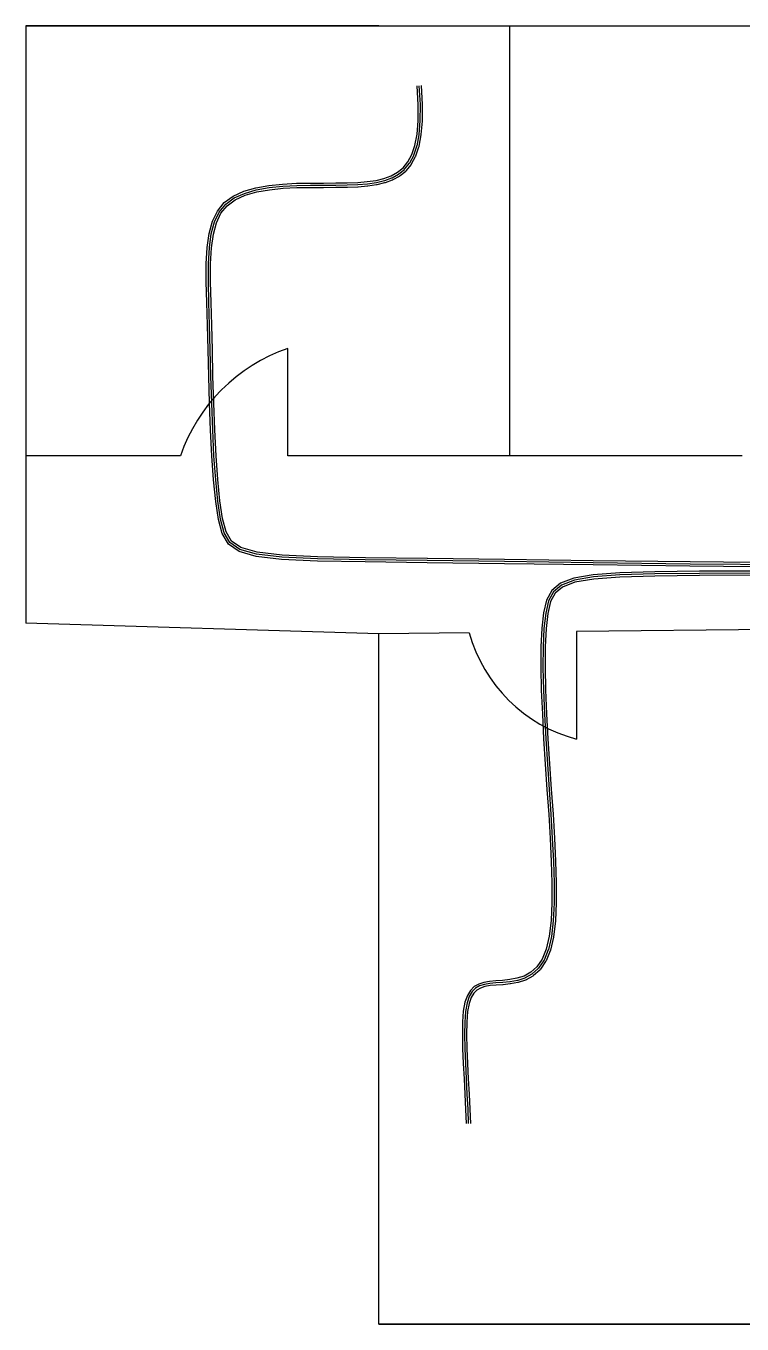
# Model space of a CAD drawing. Header units: millimetres. Extents: x 75 to 2709, y 49 to 1209.
# Drawn here: x 2516.6 to 2583.3, y 1078.2 to 1198.9 of the extents above; entities that cross this region are included whole.
import ezdxf

# ---------------------------------------------------------------- set-up
doc = ezdxf.new("R2010")
doc.units = ezdxf.units.MM
doc.layers.add('Canalización Interior', color=30, linetype='Continuous')
doc.layers.add('Urbanización', color=250, linetype='Continuous')

msp = doc.modelspace()

# ---------------------------------------------------------------- linework, layer by layer
at = {"layer": 'Canalización Interior'}
for points in [[(2587.8, 1148.59), (2578.44, 1148.68), (2569.44, 1148.79), (2561.16, 1148.91), (2553.99, 1149), (2548.22, 1149.07), (2543.76, 1149.15), (2540.43, 1149.31), (2538.06, 1149.59), (2536.47, 1150.05), (2535.47, 1150.74), (2534.89, 1151.71), (2534.55, 1153.02), (2534.29, 1154.7), (2534.09, 1156.7), (2533.93, 1158.94), (2533.81, 1161.34), (2533.72, 1163.83), (2533.64, 1166.34), (2533.58, 1168.79), (2533.52, 1171.1), (2533.46, 1173.21), (2533.42, 1175.12), (2533.42, 1176.82), (2533.5, 1178.33), (2533.68, 1179.64), (2533.99, 1180.77), (2534.45, 1181.72), (2535.08, 1182.5), (2535.91, 1183.1), (2536.9, 1183.55), (2538.03, 1183.88), (2539.25, 1184.1), (2540.52, 1184.23), (2541.82, 1184.3), (2543.1, 1184.32), (2544.33, 1184.32), (2545.48, 1184.33), (2546.54, 1184.34), (2547.51, 1184.38), (2548.4, 1184.45), (2549.22, 1184.57), (2549.95, 1184.75), (2550.62, 1184.99), (2551.21, 1185.32), (2551.73, 1185.75), (2552.18, 1186.29), (2552.55, 1186.97), (2552.83, 1187.82), (2553.03, 1188.86), (2553.13, 1190.11), (2553.14, 1191.6), (2553.04, 1193.36)], [(2584.41, 1148.23), (2579.31, 1148.21), (2575.16, 1148.16), (2571.9, 1148.06), (2569.43, 1147.88), (2567.63, 1147.56), (2566.38, 1147.09), (2565.57, 1146.42), (2565.08, 1145.52), (2564.81, 1144.35), (2564.65, 1142.9), (2564.56, 1141.18), (2564.55, 1139.25), (2564.6, 1137.15), (2564.7, 1134.92), (2564.82, 1132.61), (2564.97, 1130.25), (2565.13, 1127.9), (2565.29, 1125.59), (2565.42, 1123.35), (2565.53, 1121.22), (2565.59, 1119.21), (2565.59, 1117.37), (2565.51, 1115.71), (2565.34, 1114.26), (2565.06, 1113.06), (2564.67, 1112.11), (2564.18, 1111.41), (2563.62, 1110.9), (2562.99, 1110.55), (2562.33, 1110.34), (2561.66, 1110.22), (2561, 1110.15), (2560.37, 1110.11), (2559.78, 1110.05), (2559.25, 1109.96), (2558.77, 1109.81), (2558.36, 1109.57), (2558, 1109.22), (2557.72, 1108.74), (2557.49, 1108.11), (2557.34, 1107.29), (2557.27, 1106.28), (2557.25, 1105.1), (2557.27, 1103.8), (2557.33, 1102.41), (2557.41, 1100.98), (2557.48, 1099.55), (2557.55, 1098.15), (2557.6, 1096.83)]]:
    msp.add_lwpolyline(points, dxfattribs=at)
for points in [[(2587.8, 1148.79), (2578.45, 1148.88), (2569.44, 1148.99), (2561.16, 1149.11), (2553.99, 1149.2, 0.000273), (2553.99, 1149.2), (2548.22, 1149.27), (2543.77, 1149.35), (2540.45, 1149.51), (2538.1, 1149.79), (2536.55, 1150.23), (2535.62, 1150.88), (2535.07, 1151.79), (2534.74, 1153.06), (2534.49, 1154.73), (2534.29, 1156.72), (2534.13, 1158.95), (2534.01, 1161.35), (2533.92, 1163.84), (2533.84, 1166.35), (2533.78, 1168.79), (2533.72, 1171.1, 0.000577), (2533.72, 1171.1), (2533.66, 1173.22), (2533.62, 1175.12), (2533.62, 1176.81), (2533.7, 1178.31), (2533.88, 1179.61), (2534.18, 1180.7), (2534.62, 1181.62), (2535.22, 1182.35), (2536.01, 1182.93), (2536.97, 1183.36), (2538.07, 1183.68), (2539.28, 1183.9), (2540.54, 1184.03), (2541.83, 1184.1), (2543.11, 1184.12), (2544.33, 1184.12), (2545.48, 1184.13, 0.002796), (2545.48, 1184.13), (2546.54, 1184.14, 0.006275), (2546.54, 1184.14), (2547.52, 1184.18, 0.010656), (2547.53, 1184.18), (2548.42, 1184.25, 0.016127), (2548.43, 1184.25), (2549.25, 1184.37, 0.022766), (2549.26, 1184.37), (2550, 1184.55, 0.03029), (2550.02, 1184.56), (2550.69, 1184.81, 0.037682), (2550.71, 1184.82), (2551.31, 1185.15, 0.04394), (2551.33, 1185.17), (2551.86, 1185.59, 0.049276), (2551.88, 1185.62), (2552.33, 1186.16, 0.048825), (2552.35, 1186.19), (2552.72, 1186.88, 0.042675), (2552.74, 1186.91), (2553.02, 1187.76, 0.034232), (2553.03, 1187.79), (2553.23, 1188.82, 0.026236), (2553.23, 1188.85), (2553.33, 1190.1, 0.019766), (2553.33, 1190.11), (2553.34, 1191.6, 0.014871), (2553.34, 1191.62), (2553.24, 1193.37)], [(2587.8, 1148.99), (2578.45, 1149.08), (2569.44, 1149.19), (2561.16, 1149.31), (2554, 1149.4, 0.000273), (2553.99, 1149.4), (2548.23, 1149.47), (2543.77, 1149.55), (2540.47, 1149.71), (2538.14, 1149.98), (2536.64, 1150.41), (2535.77, 1151.02), (2535.26, 1151.87), (2534.94, 1153.1), (2534.69, 1154.75), (2534.49, 1156.73), (2534.33, 1158.96), (2534.21, 1161.36), (2534.12, 1163.85), (2534.04, 1166.35), (2533.98, 1168.8), (2533.92, 1171.11, 0.000577), (2533.92, 1171.11), (2533.86, 1173.22), (2533.82, 1175.12), (2533.82, 1176.81), (2533.9, 1178.29), (2534.08, 1179.57), (2534.37, 1180.63), (2534.78, 1181.51), (2535.36, 1182.2), (2536.11, 1182.75), (2537.04, 1183.18), (2538.12, 1183.49), (2539.3, 1183.7), (2540.56, 1183.83), (2541.84, 1183.9), (2543.11, 1183.92), (2544.33, 1183.92), (2545.48, 1183.93, 0.002796), (2545.48, 1183.93), (2546.54, 1183.94, 0.006275), (2546.55, 1183.94), (2547.53, 1183.98, 0.010656), (2547.54, 1183.98), (2548.43, 1184.05, 0.016127), (2548.46, 1184.05), (2549.27, 1184.17, 0.022766), (2549.31, 1184.18), (2550.05, 1184.36, 0.03029), (2550.09, 1184.37), (2550.76, 1184.62, 0.037682), (2550.81, 1184.64), (2551.4, 1184.97, 0.04394), (2551.46, 1185.01), (2551.98, 1185.44, 0.049276), (2552.04, 1185.49), (2552.49, 1186.03, 0.048825), (2552.53, 1186.1), (2552.9, 1186.78, 0.042675), (2552.93, 1186.85), (2553.21, 1187.7, 0.034232), (2553.23, 1187.75), (2553.42, 1188.79, 0.026236), (2553.43, 1188.83), (2553.53, 1190.08, 0.019766), (2553.53, 1190.11), (2553.54, 1191.6, 0.014871), (2553.54, 1191.63), (2553.44, 1193.38)], [(2584.41, 1148.03), (2579.31, 1148.01), (2575.16, 1147.96), (2571.91, 1147.86), (2569.45, 1147.68), (2567.68, 1147.37), (2566.48, 1146.92), (2565.73, 1146.29), (2565.27, 1145.45), (2565.01, 1144.32), (2564.85, 1142.88), (2564.76, 1141.18), (2564.75, 1139.26), (2564.8, 1137.16), (2564.89, 1134.93), (2565.02, 1132.62), (2565.17, 1130.27), (2565.33, 1127.91), (2565.49, 1125.6, -0.001377), (2565.49, 1125.6), (2565.62, 1123.36, -0.003012), (2565.62, 1123.36), (2565.73, 1121.23, -0.00503), (2565.73, 1121.22), (2565.79, 1119.22, -0.007709), (2565.79, 1119.21), (2565.79, 1117.37, -0.011532), (2565.79, 1117.36), (2565.71, 1115.7, -0.0174), (2565.71, 1115.68), (2565.54, 1114.24, -0.027104), (2565.54, 1114.22), (2565.26, 1113.01, -0.041834), (2565.25, 1112.98), (2564.86, 1112.04, -0.053221), (2564.84, 1112), (2564.35, 1111.29, -0.058888), (2564.32, 1111.26), (2563.75, 1110.75, -0.056644), (2563.71, 1110.72), (2563.09, 1110.38, -0.047016), (2563.06, 1110.36), (2562.4, 1110.15, -0.034026), (2562.37, 1110.14), (2561.7, 1110.02, -0.020708), (2561.68, 1110.02), (2561.02, 1109.95, -0.007491), (2561.01, 1109.95), (2560.38, 1109.91), (2559.81, 1109.86), (2559.3, 1109.77), (2558.85, 1109.63), (2558.48, 1109.41), (2558.16, 1109.1), (2557.9, 1108.66), (2557.69, 1108.06), (2557.54, 1107.26), (2557.47, 1106.27), (2557.45, 1105.1), (2557.47, 1103.8), (2557.53, 1102.42), (2557.6, 1100.99), (2557.68, 1099.56, -0.001451), (2557.68, 1099.56), (2557.75, 1098.16, -0.003833), (2557.75, 1098.16), (2557.8, 1096.83)], [(2584.41, 1147.83), (2579.31, 1147.81), (2575.16, 1147.76), (2571.92, 1147.67), (2569.48, 1147.48), (2567.73, 1147.18), (2566.58, 1146.74), (2565.88, 1146.16), (2565.46, 1145.38), (2565.2, 1144.29), (2565.04, 1142.87), (2564.96, 1141.17), (2564.95, 1139.26), (2565, 1137.17), (2565.09, 1134.94), (2565.22, 1132.63), (2565.37, 1130.28), (2565.53, 1127.93), (2565.69, 1125.62, -0.001377), (2565.69, 1125.61), (2565.82, 1123.38, -0.003012), (2565.82, 1123.37), (2565.93, 1121.24, -0.00503), (2565.93, 1121.23), (2565.99, 1119.22, -0.007709), (2565.99, 1119.21), (2565.99, 1117.37, -0.011532), (2565.99, 1117.35), (2565.91, 1115.69, -0.0174), (2565.91, 1115.66), (2565.74, 1114.21, -0.027104), (2565.73, 1114.17), (2565.45, 1112.97, -0.041834), (2565.43, 1112.9), (2565.04, 1111.96, -0.053221), (2565, 1111.89), (2564.51, 1111.18, -0.058888), (2564.45, 1111.11), (2563.88, 1110.6, -0.056644), (2563.81, 1110.55), (2563.19, 1110.2, -0.047016), (2563.12, 1110.17), (2562.46, 1109.96, -0.034026), (2562.41, 1109.95), (2561.73, 1109.82, -0.020708), (2561.7, 1109.82), (2561.04, 1109.75, -0.007491), (2561.03, 1109.75), (2560.4, 1109.71), (2559.83, 1109.66), (2559.34, 1109.57), (2558.94, 1109.44), (2558.6, 1109.25), (2558.32, 1108.97), (2558.08, 1108.57), (2557.88, 1108), (2557.74, 1107.24), (2557.67, 1106.26), (2557.65, 1105.1), (2557.67, 1103.81), (2557.73, 1102.43), (2557.8, 1101), (2557.88, 1099.57, -0.001451), (2557.88, 1099.57), (2557.95, 1098.17, -0.003833), (2557.95, 1098.16), (2558, 1096.84)]]:
    msp.add_lwpolyline(points, format="xyb", dxfattribs=at)
at = {"layer": 'Urbanización'}
for p, q in [((2549.49, 1198.93), (2516.63, 1198.93)), ((2516.63, 1198.93), (2516.63, 1143.38)), ((2516.63, 1198.93), (2561.63, 1198.93)), ((2549.49, 1198.93), (2578.18, 1198.93)), ((2550.63, 1198.93), (2654.25, 1198.93)), ((2561.63, 1198.93), (2561.63, 1158.93)), ((2541.01, 1158.93), (2541.01, 1168.93)), ((2531.01, 1158.93), (2516.63, 1158.93)), ((2583.29, 1158.93), (2541.01, 1158.93)), ((2549.49, 1142.38), (2516.63, 1143.38)), ((2557.89, 1142.48), (2549.49, 1142.38)), ((2549.49, 1078.18), (2549.49, 1142.38)), ((2617.88, 1143.18), (2567.89, 1142.59)), ((2567.89, 1142.59), (2567.89, 1132.59)), ((2674.25, 1078.18), (2549.49, 1078.18)), ((2549.49, 1078.18), (2617.88, 1078.18))]:
    msp.add_line(p, q, dxfattribs=at)
for centre, radius, start, end in [((2546.23, 1153.71), 16.1, 108.9439, 161.0561), ((2571.53, 1146.27), 14.16, 195.5624, 255.111)]:
    msp.add_arc(centre, radius, start, end, dxfattribs=at)

doc.saveas('drawing.dxf')
